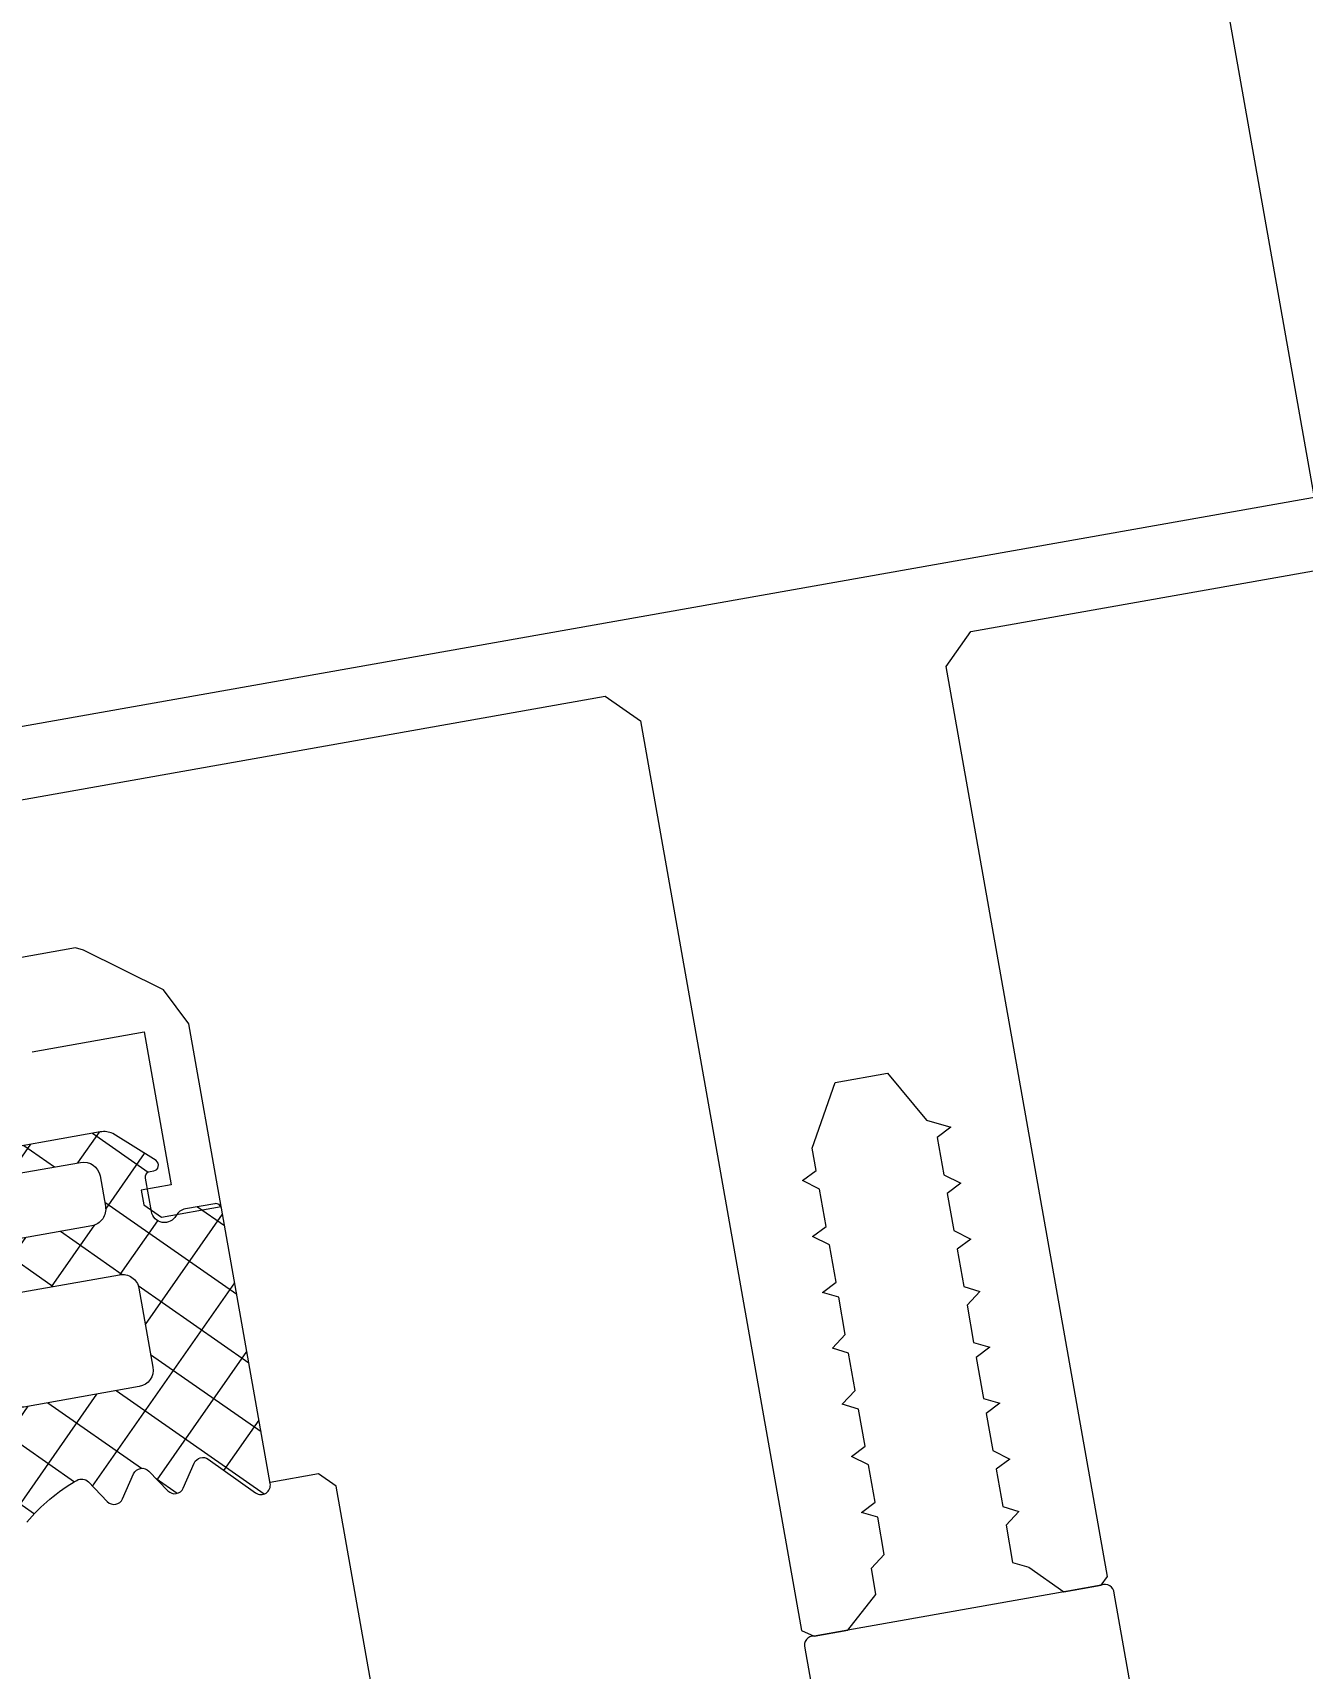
# Model space of a CAD drawing. Header units: millimetres. Extents: x -39 to 9534995, y -146829 to 289341.
# Drawn here: x 555296.4 to 555337.3, y -25083.5 to -25030.8 of the extents above; entities that cross this region are included whole.
import ezdxf
from ezdxf import colors
from ezdxf.entities.mleader import LeaderData, LeaderLine
from ezdxf.enums import TextEntityAlignment as Align
from ezdxf.math import Vec2, Vec3

# ---------------------------------------------------------------- set-up
doc = ezdxf.new("R2018")
doc.units = ezdxf.units.MM
for name, color, linetype, lineweight in [('АР_Маркер экспликации', 239, 'Continuous', 13), ('АР_Номер помещения', 250, 'Continuous', 9), ('АР_Отметки', 7, 'Continuous', 5), ('АР_Перегородки витражные', 152, 'Continuous', 13), ('АР_Размеры', 175, 'Continuous', 9), ('АР_Размеры дверей', 15, 'Continuous', 0), ('АР_Сущ Несущая стена', 250, 'Continuous', 50)]:
    doc.layers.add(name, color=color, linetype=linetype, lineweight=lineweight)
doc.layers.add('АР_Названия помещений', color=124, linetype='Continuous', lineweight=5, plot=False)
doc.layers.add('АР_Помещения_площадь', color=19, linetype='Continuous', lineweight=9, plot=False)
doc.layers.get('АР_Размеры дверей').off()
doc.styles.add('ISOCPEUR', font='', dxfattribs={"height": 250})
doc.styles.get("Standard").update_dxf_attribs({"font": 'GOST.TTF'})
doc.styles.get('ISOCPEUR').set_extended_font_data('ISOCPEUR', italic=True)

# ---------------------------------------------------------------- blocks, each defined once
blk = doc.blocks.new('_DotSmall')
at = {"color": 0, "linetype": 'ByBlock', "const_width": 0.5}
blk.add_lwpolyline([(-0.0625, 0, 1), (0.0625, 0, 1)], format="xyb", close=True, dxfattribs=at)
blk = doc.blocks.new('*U86')
at = {"color": 7, "style": 'ISOCPEUR', "width": 0.7, "flags": 1}
blk.add_attdef('КАТЕГОРИЯ', (-499.1655280450395, -2092.186355050572), '', height=250, dxfattribs=at)
at = {"layer": 'АР_Номер помещения', "color": 7, "style": 'ISOCPEUR', "width": 0.7}
blk.add_attdef('НОМЕР_ПОМЕЩЕНИЯ', text='', height=300, dxfattribs=at).set_placement((-13874.50037348172, 6637.551507674349), align=Align.MIDDLE_CENTER)
at = {"layer": 'АР_Помещения_площадь', "color": 7, "lineweight": 30, "width": 0.7, "flags": 104}
blk.add_attdef('ИМЯ_ПОМЕЩЕНИЯ', text='', height=100, dxfattribs=at).set_placement((157.6277002443094, 1217.141369806137), align=Align.MIDDLE_CENTER)
at = {"layer": 'АР_Помещения_площадь', "color": 7, "style": 'ISOCPEUR', "width": 0.7}
blk.add_attdef('ПЛОЩАДЬ_ПОМЕЩЕНИЯ', text='', height=200, dxfattribs=at).set_placement((-12654.58206475799, 407.6715906363952), align=Align.MIDDLE_RIGHT)
blk = doc.blocks.new('*U84')
at = {"color": 7, "style": 'ISOCPEUR', "width": 0.7, "flags": 1}
blk.add_attdef('КАТЕГОРИЯ', (-499.1655280450395, -2092.186355050572), '', height=250, dxfattribs=at)
at = {"layer": 'АР_Номер помещения', "color": 7, "style": 'ISOCPEUR', "width": 0.7}
blk.add_attdef('НОМЕР_ПОМЕЩЕНИЯ', text='', height=300, dxfattribs=at).set_placement((-17424.90121621726, 1870.773010053819), align=Align.MIDDLE_CENTER)
at = {"layer": 'АР_Помещения_площадь', "color": 7, "lineweight": 30, "width": 0.7, "flags": 104}
blk.add_attdef('ИМЯ_ПОМЕЩЕНИЯ', text='', height=100, dxfattribs=at).set_placement((157.6277002443094, 1217.141369806137), align=Align.MIDDLE_CENTER)
at = {"layer": 'АР_Помещения_площадь', "color": 7, "style": 'ISOCPEUR', "width": 0.7}
blk.add_attdef('ПЛОЩАДЬ_ПОМЕЩЕНИЯ', text='', height=200, dxfattribs=at).set_placement((-12452.81125144796, 399.3563217389146), align=Align.MIDDLE_RIGHT)
blk = doc.blocks.new('стойка витр.')
h = blk.add_hatch()
h.set_pattern_fill('ANSI37', scale=0.5, angle=-69.23283665521843)
h.set_pattern_definition([(335.7671633447816, (-69115.31625940584, 318510.9409690977), (0.6515825639889636, 1.447617495164233), []), (65.76716334478155, (-69115.31625940584, 318510.9409690977), (-1.447617495164233, 0.6515825639889636), [])])
edge = h.paths.add_edge_path()
edge.add_line((-22.69442369043827, 14.13646889062511), (-23.03581465108437, 15.03674084689555))
edge.add_arc((-23.43472203482704, 14.88552442783714), 0.426606969231953, 20.76054121617168, 72.29995807937499)
edge.add_arc((-23.17519432072194, 15.69843630689562), 0.4267278803337561, 110.7639791014305, 252.28796188313498, ccw=False)
edge.add_line((-23.32647754022037, 16.09744767434313), (-22.30045238576713, 16.48652534212306))
edge.add_arc((-22.23557122191811, 16.31559297980009), 0.1828317202011609, 20.74895968860318, 110.7853670150393, ccw=False)
edge.add_line((-22.06459766681655, 16.38036551539699), (-22.02136925791274, 16.26636916297139))
edge.add_arc((-21.85036169383434, 16.33121481389334), 0.1828894349477776, 200.7666051414026, 335.7779732891441)
edge.add_line((-21.68357339510112, 16.25618009645405), (-21.08991230116226, 17.78525728297245))
edge.add_arc((-21.70321396183568, 17.95657679537892), 0.6367804192309714, 344.3928406199507, 381.7248777476984)
edge.add_line((-21.1116628201562, 18.19228116337763), (-22.58147269752226, 22.06827310883818))
edge.add_arc((-23.18057156739388, 21.852472630542), 0.6367804192296693, 19.80944894391843, 57.14148607166609)
edge.add_line((-22.83507592984824, 22.38737642259366), (-24.29334917705273, 23.13834224954917))
edge.add_arc((-24.36844682475663, 22.97158227615987), 0.1828894349476184, 65.75635339884347, 200.7677215648203)
edge.add_line((-24.53945312526776, 22.90673329312267), (-24.49622471639304, 22.79273694081348))
edge.add_arc((-24.66715707872659, 22.7278557770023), 0.1828317201976129, -69.25104032206309, 20.78536700277641, ccw=False)
edge.add_line((-24.60238454316277, 22.55688222189201), (-25.62840969761601, 22.16780455411208))
edge.add_arc((-25.77973726672901, 22.56679910380675), 0.4267278803402734, 149.2463648073436, 290.7703475895543, ccw=False)
edge.add_arc((-26.51302534269302, 23.00322659508151), 0.4266069692186295, 329.2343686070108, 380.7737854734352)
edge.add_line((-26.11415292418678, 23.1545352198882), (-26.50320860397187, 24.18050239048171))
edge.add_arc((-26.6741821590871, 24.11572985494814), 0.1828317201915107, 20.74895966852365, 110.7853670116034)
edge.add_line((-26.73906332292245, 24.28666221726598), (-33.46508004333009, 21.73609814226074))
edge.add_arc((-33.37260125833668, 21.44478009969028), 0.3056444463767395, 107.6120180140902, 200.6882886899978)
edge.add_line((-33.6585366082727, 21.33680091994756), (-33.39916615508264, 20.65282280623796))
edge.add_arc((-33.11489203283651, 20.76049792175978), 0.3039830703862393, 200.7452912846324, 225.8123610097134)
edge.add_line((-33.32677140043234, 20.54252351805917), (-31.79381202385412, 18.90709041146329))
edge.add_arc((-32.0063560722166, 18.68866847666476), 0.3047673113958362, -108.86283880448178, 45.781400895661875, ccw=False)
edge.add_arc((-28.70749382052437, 27.75544220980088), 9.952967568180252, 231.9543329511108, 250.0411665169116, ccw=False)
edge.add_arc((-35.13741779119496, 19.64784166335459), 0.4002801790554734, 42.30928712460122, 119.2250395725891)
edge.add_arc((-34.91139847875967, 19.56672148584141), 0.6024183835395109, 134.3950067436913, 228.6478049676944)
edge.add_arc((-28.53884731806517, 27.80771469972205), 11.01872594929672, 232.0873456721725, 240.8889416158169)
edge.add_arc((-36.88860151399224, 12.8729826853881), 6.091684827127049, 40.75890454826748, 60.61437004968877, ccw=False)
edge.add_arc((-32.50226594848368, 16.64775385941913), 0.3047655738188228, -34.89587558046088, 41.60271899476669, ccw=False)
edge.add_line((-32.25229934006347, 16.47340148731018), (-32.76342180219945, 15.75802363698313))
edge.add_arc((-32.51342051808022, 15.58368567090239), 0.3047857747310843, 145.1100748179471, 256.4242518685471)
edge.add_line((-32.58496309185284, 15.28741547561367), (-31.72801335877739, 15.09082250765641))
edge.add_arc((-31.79955593254474, 14.79455231235153), 0.3047857747455557, -34.88992517811971, 76.42425187022229, ccw=False)
edge.add_line((-31.54955464840168, 14.62021434627968), (-32.06065512256464, 13.90477851201285))
edge.add_arc((-31.81065383841726, 13.73044054594722), 0.304785774745541, 145.1100748233031, 256.4242518693868)
edge.add_line((-31.88219641218893, 13.4341703506434), (-31.02524667911348, 13.23757738269342))
edge.add_arc((-31.09682011228135, 12.94126594878393), 0.3048331054871362, -24.2246592297883, 76.42043308581259, ccw=False)
edge.add_line((-30.81882951050648, 12.81618818287097), (-31.59985344059533, 11.12048939903616))
edge.add_arc((-31.32187980059053, 10.99539431777895), 0.3048247429134716, 155.7710645559098, 290.7402899417831)
edge.add_line((-31.21393143609748, 10.71032366952568), (-22.80062470957637, 13.90072279884771))
edge.add_arc((-22.86539724513609, 14.07169635396312), 0.1828317202009504, 290.7489596761703, 380.7489600455551)
edge = h.paths.add_edge_path(flags=16)
edge.add_line((-23.10434971895302, 21.04022295145114), (-22.19142218885827, 18.63276889372355))
edge.add_arc((-22.69773797682865, 18.4407695405971), 0.5414973949605305, -69.23283665472542, 20.767163345274582, ccw=False)
edge.add_line((-22.5057386237022, 17.93445375262672), (-23.43116100440966, 17.58352553217992))
edge.add_arc((-23.62316035752519, 18.08984132014666), 0.5414973949532591, 200.7671633443313, 290.7671633443313, ccw=False)
edge.add_line((-24.12947614549194, 17.89784196703113), (-25.04240367558668, 20.30529602475872))
edge.add_arc((-24.53608788761267, 20.4972953778888), 0.541497394965222, 110.76716334549809, 200.7671633454981, ccw=False)
edge.add_line((-24.72808724074275, 21.00361116586282), (-23.80266486003529, 21.35453938630963))
edge.add_arc((-23.6106655069234, 20.84822359833925), 0.5414973949553709, 20.767163343835023, 110.767163343835, ccw=False)
edge = h.paths.add_edge_path(flags=16)
edge.add_line((-26.85119390953332, 20.26120087689196), (-25.51269974335446, 16.73149769075098))
edge.add_arc((-26.01901553132848, 16.5394983376209), 0.541497394965222, -69.23283665450191, 20.76716334549809, ccw=False)
edge.add_line((-25.82701617819839, 16.03318254964688), (-28.23444912247942, 15.12026302596496))
edge.add_arc((-28.4264484756095, 15.62657881394625), 0.5414973949720253, 200.7671633452251, 290.76716334522513, ccw=False)
edge.add_line((-28.9327642635908, 15.43457946081617), (-30.27125842979876, 18.96428264696442))
edge.add_arc((-29.76494264181383, 19.15628200007632), 0.5414973949689773, 110.76716334328901, 200.767163343289, ccw=False)
edge.add_line((-29.95694199492573, 19.66259778806125), (-27.5495090506447, 20.57551731175045))
edge.add_arc((-27.35750969751825, 20.06920152376551), 0.541497394974137, 20.767163344728715, 110.76716334472869, ccw=False)
at = {"lineweight": 0, "ltscale": 100, "transparency": 33554687}
for points in [[(-18.98085410959902, 20.82581386800302), (-17.68393587967148, 17.40574934773758), (-22.35796027505421, 15.63331862029736), (-22.70380953396671, 16.54534742246324), (-23.1598529269977, 16.37241179900593), (-23.44292470067739, 15.74351275440858), (-22.75122618288151, 13.91945515007683), (-17.16517298531835, 16.03773513642955), (-16.24131551088067, 17.04008095841709), (-15.46667035139399, 19.81128934778826), (-15.4391308168415, 20.08251046122314), (-17.03864790883381, 24.30054944750736)], [(-12.4510803312005, 26.30097287951503), (-4.305940852005733, 4.821667629301373), (-4.8720624113339, 3.563811556159635), (-32.68827406296623, -6.984337978748954), (-32.78663952485658, -7.412805841304362), (-32.39756185706938, -8.438830995786702), (-31.09647737510386, -9.118948907402228), (-30.2985029091069, -8.81635004535201), (-29.78357822878752, -9.142708211846184), (-28.64349873815081, -8.710380147196702), (-28.58844165704795, -8.16787993638718), (-28.18751332900138, -8.537466511741513), (-27.04754980615689, -8.105182423096267), (-26.87849637278123, -7.51945380341931), (-26.47751006082399, -7.889018390778801), (-25.33748855406884, -7.456712314131437), (-25.28243147299509, -6.914212103321915), (-24.7675067926466, -7.240570269808813), (-23.62748528589145, -6.808264193168725), (-23.5724282048177, -6.265763982351928), (-23.05744554058765, -6.592100160843984), (-21.91748201774317, -6.159816072198737), (-21.86242493664031, -5.617315861389216), (-21.46149660859373, -5.986902436743549), (-20.32147510183859, -5.554596360096184), (-20.15236368455226, -4.968845752424386), (-19.75143535650568, -5.338432327778719), (-18.6114718336612, -4.906148239133472), (-18.44241840028553, -4.320419619456516), (-18.0414320883574, -4.689984206808731), (-17.35739599072258, -4.430591765623831), (-15.14439867439796, -4.764904394331097), (-14.53915697429329, -6.360969294146344), (-15.78927863537683, -7.87813783652382), (-15.87193323494284, -8.691881148712127), (-16.27286156296032, -8.322294573416002), (-17.41288306971546, -8.754600650063367), (-17.58193650312023, -9.340329269682115), (-17.9828648311377, -8.97074269438599), (-19.12288633789285, -9.403048771026079), (-19.29193977129762, -9.988777390644827), (-19.69292608322576, -9.61921280335082), (-20.83288960607024, -10.05149689199607), (-20.8879466871731, -10.59399710274738), (-21.40287136749248, -10.26763893631141), (-22.54295085812919, -10.6999670009609), (-22.59800793926115, -11.24246721171221), (-22.99893626727862, -10.87288063641608), (-24.25289614239591, -11.34839313392149), (-24.30795322352787, -11.89089334468008), (-24.70893953545601, -11.52132875738607), (-25.84896104221116, -11.95363483402616), (-26.01801447558682, -12.53936345364491), (-26.4189428036334, -12.16977687834878), (-27.55896431035944, -12.60208295499615), (-27.61402139149141, -13.14458316574746), (-28.12900405569235, -12.81824698731361), (-29.26896757853683, -13.25053107595886), (-29.32402465966879, -13.79303128671745), (-29.89022619093885, -15.05085136390699), (-29.45792011427693, -16.19087287064031), (-29.14341260807123, -16.33238676948531), (-1.327200956468005, -5.784237234569446), (-0.06938087928574532, -6.350438765824947), (8.118987008783733, -27.94374036834779)], [(-69.8438361948356, -5.633594956780144), (-69.21493715024553, -5.916666730459838), (-30.90838462579995, 8.609511357899464), (-30.62531285212026, 9.238410402496811), (-31.1873041553481, 10.72042096611403)]]:
    blk.add_lwpolyline(points, dxfattribs=at)
blk.add_lwpolyline([(63.8117502759269, 56.26367979055794), (85.07351613373612, 0.1949089383633691), (10.63088292890461, -28.03438542609365), (-10.63088292890461, 28.03438542610093)], close=True, dxfattribs=at)
at = {"color": 7, "lineweight": 0, "ltscale": 100, "transparency": 33554687}
blk.add_lwpolyline([(-33.89950172111276, 18.18089248692559, -0.08685322061285544), (-32.2743724368047, 16.85010652759956, -0.3467629046601076), (-32.25229934006347, 16.47340148731018), (-32.76342180219945, 15.75802363698313, 0.5278770357902526), (-32.58496309185284, 15.28741547561367), (-31.72801335877739, 15.09082250765641, -0.5278770357776507), (-31.54955464840168, 14.62021434627968), (-32.06065512256464, 13.90477851201285, 0.5278770357650493), (-31.88219641218893, 13.4341703506434), (-31.02524667911348, 13.23757738269342, -0.4697389635461835), (-30.81882951050648, 12.81618818287097), (-31.59985344059533, 11.12048939903616, 0.667984424932516), (-31.21393143609748, 10.71032366952568), (-22.80062470957637, 13.90072279884771, 0.4142135642613711), (-22.69442369043827, 14.13646889062511), (-23.03581465108437, 15.03674084689555, 0.2287523810762611), (-23.30501911480678, 15.29193636016134, -0.7101639231358212), (-23.32647754022037, 16.09744767434313), (-22.30045238576713, 16.48652534212306, -0.4143996870914876), (-22.06459766681655, 16.38036551539699), (-22.02136925791274, 16.26636916297139, 0.6682503890445888), (-21.68357339510112, 16.25618009645405), (-21.08991230116226, 17.78525728297245, 0.1643479059441302), (-21.1116628201562, 18.19228116337763), (-22.58147269752226, 22.06827310883818, 0.1643479059441302)], format="xyb", dxfattribs=at)
at = {"color": 7}
for points in [[(-23.10434971895302, 21.04022295145114), (-22.19142218885827, 18.63276889372355, -0.414213562373095), (-22.5057386237022, 17.93445375262672), (-23.43116100440966, 17.58352553217992, -0.414213562373095), (-24.12947614549194, 17.89784196703113), (-25.04240367558668, 20.30529602475872, -0.414213562373095), (-24.72808724074275, 21.00361116586282), (-23.80266486003529, 21.35453938630963, -0.414213562373095)], [(-26.85119390953332, 20.26120087689196), (-25.51269974335446, 16.73149769075098, -0.414213562373095), (-25.82701617819839, 16.03318254964688), (-28.23444912247942, 15.12026302596496, -0.414213562373095), (-28.9327642635908, 15.43457946081617), (-30.27125842979876, 18.96428264696442, -0.414213562373095), (-29.95694199492573, 19.66259778806125), (-27.5495090506447, 20.57551731175045, -0.414213562373095)]]:
    blk.add_lwpolyline(points, format="xyb", close=True, dxfattribs=at)
at = {"color": 7, "lineweight": 0, "ltscale": 100, "transparency": 33554687}
blk.add_lwpolyline([(-22.80062470957637, 13.90072279884771), (-22.80062470957637, 13.90072279884771)], dxfattribs=at)
at = {"lineweight": 0, "ltscale": 100, "transparency": 33554687}
blk.add_lwpolyline([(-60.62370682114852, -28.40042247599195), (-29.6323624739598, -16.64818975485105, 0.5239329190821609), (-29.45792011430603, -16.19087287058937), (-29.84699778209324, -15.16484771611431), (-32.39756185706938, -8.438830995786702), (-32.78663952485658, -7.412805841304362, 0.5239329190821609), (-33.2204523376422, -7.186144611914642), (-64.21182667926769, -18.93829823563283, 0.4143255057077639)], format="xyb", dxfattribs=at)
blk = doc.blocks.new('A$Cf7573d2c')
at = {"layer": 'АР_Перегородки витражные', "rotation": 80.28340479355269}
blk.add_blockref('стойка витр.', (29.17858439369593, -60.01344902928395), dxfattribs=at)
blk = doc.blocks.new('A$Ceb335dd1')
at = {"color": 241, "ltscale": 100, "true_color": 0xf7abae}
blk.add_blockref('A$Cf7573d2c', (-1134.886042496091, -175.8273236685572), dxfattribs=at)
blk = doc.blocks.new('A$Cec9b444d')
at = {"ltscale": 100, "rotation": 359}
blk.add_blockref('A$Ceb335dd1', (-1268.561067355244, -6413.675617825051), dxfattribs=at)

msp = doc.modelspace()

# ---------------------------------------------------------------- linework, layer by layer
at = {"layer": 'АР_Размеры', "color": 5, "lineweight": 9, "ltscale": 100, "transparency": 33554687}
msp.add_lwpolyline([(555320.4299166207, -24948.37026427679), (555337.7073015528, -25045.85200304892)], dxfattribs=at)
msp.add_lwpolyline([(555320.4299166207, -24948.37026427679), (555337.7073015528, -25045.85200304892)], dxfattribs=at)
msp.add_lwpolyline([(555320.4299166207, -24948.37026427679), (555337.7073015528, -25045.85200304892)], dxfattribs=at)
msp.add_lwpolyline([(555320.4299166207, -24948.37026427679), (555337.7073015528, -25045.85200304892)], dxfattribs=at)
msp.add_lwpolyline([(555320.4299166207, -24948.37026427679), (555337.7073015528, -25045.85200304892)], dxfattribs=at)
msp.add_lwpolyline([(555320.4299166207, -24948.37026427679), (555337.7073015528, -25045.85200304892)], dxfattribs=at)
msp.add_lwpolyline([(555320.4299166207, -24948.37026427679), (555337.7073015528, -25045.85200304892)], dxfattribs=at)
msp.add_lwpolyline([(555320.4299166207, -24948.37026427679), (555337.7073015528, -25045.85200304892)], dxfattribs=at)
msp.add_lwpolyline([(555320.4299166207, -24948.37026427679), (555337.7073015528, -25045.85200304892)], dxfattribs=at)
msp.add_lwpolyline([(555320.4299166207, -24948.37026427679), (555337.7073015528, -25045.85200304892)], dxfattribs=at)
msp.add_lwpolyline([(555320.4299166207, -24948.37026427679), (555337.7073015528, -25045.85200304892)], dxfattribs=at)
msp.add_lwpolyline([(555320.4299166207, -24948.37026427679), (555337.7073015528, -25045.85200304892)], dxfattribs=at)
msp.add_lwpolyline([(555320.4299166207, -24948.37026427679), (555337.7073015528, -25045.85200304892)], dxfattribs=at)
msp.add_lwpolyline([(555320.4299166207, -24948.37026427679), (555337.7073015528, -25045.85200304892)], dxfattribs=at)
msp.add_lwpolyline([(555320.4299166207, -24948.37026427679), (555337.7073015528, -25045.85200304892)], dxfattribs=at)
msp.add_lwpolyline([(555320.4299166207, -24948.37026427679), (555337.7073015528, -25045.85200304892)], dxfattribs=at)
msp.add_lwpolyline([(555320.4299166207, -24948.37026427679), (555337.7073015528, -25045.85200304892)], dxfattribs=at)
msp.add_lwpolyline([(555320.4299166207, -24948.37026427679), (555337.7073015528, -25045.85200304892)], dxfattribs=at)
msp.add_lwpolyline([(555320.4299166207, -24948.37026427679), (555337.7073015528, -25045.85200304892)], dxfattribs=at)
msp.add_lwpolyline([(555320.4299166207, -24948.37026427679), (555337.7073015528, -25045.85200304892)], dxfattribs=at)
msp.add_lwpolyline([(555320.4299166207, -24948.37026427679), (555337.7073015528, -25045.85200304892)], dxfattribs=at)
msp.add_lwpolyline([(555320.4299166207, -24948.37026427679), (555337.7073015528, -25045.85200304892)], dxfattribs=at)
msp.add_lwpolyline([(555320.4299166207, -24948.37026427679), (555337.7073015528, -25045.85200304892)], dxfattribs=at)
msp.add_lwpolyline([(555320.4299166207, -24948.37026427679), (555337.7073015528, -25045.85200304892)], dxfattribs=at)
msp.add_lwpolyline([(555320.4299166207, -24948.37026427679), (555337.7073015528, -25045.85200304892)], dxfattribs=at)
msp.add_lwpolyline([(555320.4299166207, -24948.37026427679), (555337.7073015528, -25045.85200304892)], dxfattribs=at)
msp.add_lwpolyline([(555320.4299166207, -24948.37026427679), (555337.7073015528, -25045.85200304892)], dxfattribs=at)
msp.add_lwpolyline([(555320.4299166207, -24948.37026427679), (555337.7073015528, -25045.85200304892)], dxfattribs=at)
msp.add_lwpolyline([(555320.4299166207, -24948.37026427679), (555337.7073015528, -25045.85200304892)], dxfattribs=at)
msp.add_lwpolyline([(555320.4299166207, -24948.37026427679), (555337.7073015528, -25045.85200304892)], dxfattribs=at)
msp.add_lwpolyline([(555320.4299166207, -24948.37026427679), (555337.7073015528, -25045.85200304892)], dxfattribs=at)
msp.add_lwpolyline([(555320.4299166207, -24948.37026427679), (555337.7073015528, -25045.85200304892)], dxfattribs=at)
msp.add_lwpolyline([(555320.4299166207, -24948.37026427679), (555337.7073015528, -25045.85200304892)], dxfattribs=at)
msp.add_lwpolyline([(555320.4299166207, -24948.37026427679), (555337.7073015528, -25045.85200304892)], dxfattribs=at)
msp.add_lwpolyline([(555320.4299166207, -24948.37026427679), (555337.7073015528, -25045.85200304892)], dxfattribs=at)
msp.add_lwpolyline([(555320.4299166207, -24948.37026427679), (555337.7073015528, -25045.85200304892)], dxfattribs=at)
msp.add_lwpolyline([(555320.4299166207, -24948.37026427679), (555337.7073015528, -25045.85200304892)], dxfattribs=at)
msp.add_lwpolyline([(555320.4299166207, -24948.37026427679), (555337.7073015528, -25045.85200304892)], dxfattribs=at)
msp.add_lwpolyline([(555320.4299166207, -24948.37026427679), (555337.7073015528, -25045.85200304892)], dxfattribs=at)
msp.add_lwpolyline([(555320.4299166207, -24948.37026427679), (555337.7073015528, -25045.85200304892)], dxfattribs=at)
msp.add_lwpolyline([(555320.4299166207, -24948.37026427679), (555337.7073015528, -25045.85200304892)], dxfattribs=at)
msp.add_lwpolyline([(555320.4299166207, -24948.37026427679), (555337.7073015528, -25045.85200304892)], dxfattribs=at)
msp.add_lwpolyline([(555320.4299166207, -24948.37026427679), (555337.7073015528, -25045.85200304892)], dxfattribs=at)
msp.add_lwpolyline([(555320.4299166207, -24948.37026427679), (555337.7073015528, -25045.85200304892)], dxfattribs=at)
msp.add_lwpolyline([(555320.4299166207, -24948.37026427679), (555337.7073015528, -25045.85200304892)], dxfattribs=at)
msp.add_lwpolyline([(555320.4299166207, -24948.37026427679), (555337.7073015528, -25045.85200304892)], dxfattribs=at)
msp.add_lwpolyline([(555320.4299166207, -24948.37026427679), (555337.7073015528, -25045.85200304892)], dxfattribs=at)
msp.add_lwpolyline([(555320.4299166207, -24948.37026427679), (555337.7073015528, -25045.85200304892)], dxfattribs=at)
msp.add_lwpolyline([(555320.4299166207, -24948.37026427679), (555337.7073015528, -25045.85200304892)], dxfattribs=at)
msp.add_lwpolyline([(555320.4299166207, -24948.37026427679), (555337.7073015528, -25045.85200304892)], dxfattribs=at)
msp.add_lwpolyline([(555320.4299166207, -24948.37026427679), (555337.7073015528, -25045.85200304892)], dxfattribs=at)
msp.add_lwpolyline([(555320.4299166207, -24948.37026427679), (555337.7073015528, -25045.85200304892)], dxfattribs=at)
msp.add_lwpolyline([(555320.4299166207, -24948.37026427679), (555337.7073015528, -25045.85200304892)], dxfattribs=at)
msp.add_lwpolyline([(555320.4299166207, -24948.37026427679), (555337.7073015528, -25045.85200304892)], dxfattribs=at)
msp.add_lwpolyline([(555320.4299166207, -24948.37026427679), (555337.7073015528, -25045.85200304892)], dxfattribs=at)
msp.add_lwpolyline([(555320.4299166207, -24948.37026427679), (555337.7073015528, -25045.85200304892)], dxfattribs=at)
msp.add_lwpolyline([(555320.4299166207, -24948.37026427679), (555337.7073015528, -25045.85200304892)], dxfattribs=at)
msp.add_lwpolyline([(555320.4299166207, -24948.37026427679), (555337.7073015528, -25045.85200304892)], dxfattribs=at)
msp.add_lwpolyline([(555320.4299166207, -24948.37026427679), (555337.7073015528, -25045.85200304892)], dxfattribs=at)
msp.add_lwpolyline([(555320.4299166207, -24948.37026427679), (555337.7073015528, -25045.85200304892)], dxfattribs=at)
msp.add_lwpolyline([(555320.4299166207, -24948.37026427679), (555337.7073015528, -25045.85200304892)], dxfattribs=at)
msp.add_lwpolyline([(555320.4299166207, -24948.37026427679), (555337.7073015528, -25045.85200304892)], dxfattribs=at)
msp.add_lwpolyline([(555320.4299166207, -24948.37026427679), (555337.7073015528, -25045.85200304892)], dxfattribs=at)
msp.add_lwpolyline([(555320.4299166207, -24948.37026427679), (555337.7073015528, -25045.85200304892)], dxfattribs=at)
msp.add_lwpolyline([(555320.4299166207, -24948.37026427679), (555337.7073015528, -25045.85200304892)], dxfattribs=at)
msp.add_lwpolyline([(555320.4299166207, -24948.37026427679), (555337.7073015528, -25045.85200304892)], dxfattribs=at)
msp.add_lwpolyline([(555320.4299166207, -24948.37026427679), (555337.7073015528, -25045.85200304892)], dxfattribs=at)
msp.add_lwpolyline([(555320.4299166207, -24948.37026427679), (555337.7073015528, -25045.85200304892)], dxfattribs=at)
msp.add_lwpolyline([(555320.4299166207, -24948.37026427679), (555337.7073015528, -25045.85200304892)], dxfattribs=at)
msp.add_lwpolyline([(555320.4299166207, -24948.37026427679), (555337.7073015528, -25045.85200304892)], dxfattribs=at)
msp.add_lwpolyline([(555320.4299166207, -24948.37026427679), (555337.7073015528, -25045.85200304892)], dxfattribs=at)
msp.add_lwpolyline([(555320.4299166207, -24948.37026427679), (555337.7073015528, -25045.85200304892)], dxfattribs=at)
msp.add_lwpolyline([(555320.4299166207, -24948.37026427679), (555337.7073015528, -25045.85200304892)], dxfattribs=at)
msp.add_lwpolyline([(555320.4299166207, -24948.37026427679), (555337.7073015528, -25045.85200304892)], dxfattribs=at)
msp.add_lwpolyline([(555320.4299166207, -24948.37026427679), (555337.7073015528, -25045.85200304892)], dxfattribs=at)
msp.add_lwpolyline([(555320.4299166207, -24948.37026427679), (555337.7073015528, -25045.85200304892)], dxfattribs=at)
msp.add_lwpolyline([(555320.4299166207, -24948.37026427679), (555337.7073015528, -25045.85200304892)], dxfattribs=at)
msp.add_lwpolyline([(555320.4299166207, -24948.37026427679), (555337.7073015528, -25045.85200304892)], dxfattribs=at)
msp.add_lwpolyline([(555320.4299166207, -24948.37026427679), (555337.7073015528, -25045.85200304892)], dxfattribs=at)
msp.add_lwpolyline([(555320.4299166207, -24948.37026427679), (555337.7073015528, -25045.85200304892)], dxfattribs=at)
msp.add_lwpolyline([(555320.4299166207, -24948.37026427679), (555337.7073015528, -25045.85200304892)], dxfattribs=at)
msp.add_lwpolyline([(555320.4299166207, -24948.37026427679), (555337.7073015528, -25045.85200304892)], dxfattribs=at)
msp.add_lwpolyline([(555320.4299166207, -24948.37026427679), (555337.7073015528, -25045.85200304892)], dxfattribs=at)
msp.add_lwpolyline([(555320.4299166207, -24948.37026427679), (555337.7073015528, -25045.85200304892)], dxfattribs=at)
msp.add_lwpolyline([(555320.4299166207, -24948.37026427679), (555337.7073015528, -25045.85200304892)], dxfattribs=at)
msp.add_lwpolyline([(555320.4299166207, -24948.37026427679), (555337.7073015528, -25045.85200304892)], dxfattribs=at)
msp.add_lwpolyline([(555320.4299166207, -24948.37026427679), (555337.7073015528, -25045.85200304892)], dxfattribs=at)
msp.add_lwpolyline([(555320.4299166207, -24948.37026427679), (555337.7073015528, -25045.85200304892)], dxfattribs=at)
msp.add_lwpolyline([(555320.4299166207, -24948.37026427679), (555337.7073015528, -25045.85200304892)], dxfattribs=at)
msp.add_lwpolyline([(555320.4299166207, -24948.37026427679), (555337.7073015528, -25045.85200304892)], dxfattribs=at)
msp.add_lwpolyline([(555320.4299166207, -24948.37026427679), (555337.7073015528, -25045.85200304892)], dxfattribs=at)
msp.add_lwpolyline([(555320.4299166207, -24948.37026427679), (555337.7073015528, -25045.85200304892)], dxfattribs=at)
msp.add_lwpolyline([(555320.4299166207, -24948.37026427679), (555337.7073015528, -25045.85200304892)], dxfattribs=at)
msp.add_lwpolyline([(555320.4299166207, -24948.37026427679), (555337.7073015528, -25045.85200304892)], dxfattribs=at)
msp.add_lwpolyline([(555320.4299166207, -24948.37026427679), (555337.7073015528, -25045.85200304892)], dxfattribs=at)
msp.add_lwpolyline([(555320.4299166207, -24948.37026427679), (555337.7073015528, -25045.85200304892)], dxfattribs=at)
msp.add_lwpolyline([(555320.4299166207, -24948.37026427679), (555337.7073015528, -25045.85200304892)], dxfattribs=at)
msp.add_lwpolyline([(555320.4299166207, -24948.37026427679), (555337.7073015528, -25045.85200304892)], dxfattribs=at)
msp.add_lwpolyline([(555320.4299166207, -24948.37026427679), (555337.7073015528, -25045.85200304892)], dxfattribs=at)
msp.add_lwpolyline([(555320.4299166207, -24948.37026427679), (555337.7073015528, -25045.85200304892)], dxfattribs=at)
msp.add_lwpolyline([(555320.4299166207, -24948.37026427679), (555337.7073015528, -25045.85200304892)], dxfattribs=at)
msp.add_lwpolyline([(555320.4299166207, -24948.37026427679), (555337.7073015528, -25045.85200304892)], dxfattribs=at)
msp.add_lwpolyline([(555320.4299166207, -24948.37026427679), (555337.7073015528, -25045.85200304892)], dxfattribs=at)
msp.add_lwpolyline([(555320.4299166207, -24948.37026427679), (555337.7073015528, -25045.85200304892)], dxfattribs=at)
msp.add_lwpolyline([(555320.4299166207, -24948.37026427679), (555337.7073015528, -25045.85200304892)], dxfattribs=at)
msp.add_lwpolyline([(555320.4299166207, -24948.37026427679), (555337.7073015528, -25045.85200304892)], dxfattribs=at)
msp.add_lwpolyline([(555320.4299166207, -24948.37026427679), (555337.7073015528, -25045.85200304892)], dxfattribs=at)
msp.add_lwpolyline([(555320.4299166207, -24948.37026427679), (555337.7073015528, -25045.85200304892)], dxfattribs=at)
msp.add_lwpolyline([(555320.4299166207, -24948.37026427679), (555337.7073015528, -25045.85200304892)], dxfattribs=at)
msp.add_lwpolyline([(555320.4299166207, -24948.37026427679), (555337.7073015528, -25045.85200304892)], dxfattribs=at)
msp.add_lwpolyline([(555320.4299166207, -24948.37026427679), (555337.7073015528, -25045.85200304892)], dxfattribs=at)
msp.add_lwpolyline([(555320.4299166207, -24948.37026427679), (555337.7073015528, -25045.85200304892)], dxfattribs=at)
msp.add_lwpolyline([(555320.4299166207, -24948.37026427679), (555337.7073015528, -25045.85200304892)], dxfattribs=at)
msp.add_lwpolyline([(555320.4299166207, -24948.37026427679), (555337.7073015528, -25045.85200304892)], dxfattribs=at)
msp.add_lwpolyline([(555320.4299166207, -24948.37026427679), (555337.7073015528, -25045.85200304892)], dxfattribs=at)
msp.add_lwpolyline([(555320.4299166207, -24948.37026427679), (555337.7073015528, -25045.85200304892)], dxfattribs=at)
msp.add_lwpolyline([(555320.4299166207, -24948.37026427679), (555337.7073015528, -25045.85200304892)], dxfattribs=at)
msp.add_lwpolyline([(555320.4299166207, -24948.37026427679), (555337.7073015528, -25045.85200304892)], dxfattribs=at)
msp.add_lwpolyline([(555320.4299166207, -24948.37026427679), (555337.7073015528, -25045.85200304892)], dxfattribs=at)
msp.add_lwpolyline([(555320.4299166207, -24948.37026427679), (555337.7073015528, -25045.85200304892)], dxfattribs=at)
msp.add_lwpolyline([(555320.4299166207, -24948.37026427679), (555337.7073015528, -25045.85200304892)], dxfattribs=at)
msp.add_lwpolyline([(555320.4299166207, -24948.37026427679), (555337.7073015528, -25045.85200304892)], dxfattribs=at)
msp.add_lwpolyline([(555320.4299166207, -24948.37026427679), (555337.7073015528, -25045.85200304892)], dxfattribs=at)
msp.add_lwpolyline([(555320.4299166207, -24948.37026427679), (555337.7073015528, -25045.85200304892)], dxfattribs=at)
msp.add_lwpolyline([(555320.4299166207, -24948.37026427679), (555337.7073015528, -25045.85200304892)], dxfattribs=at)
msp.add_lwpolyline([(555320.4299166207, -24948.37026427679), (555337.7073015528, -25045.85200304892)], dxfattribs=at)
msp.add_lwpolyline([(555320.4299166207, -24948.37026427679), (555337.7073015528, -25045.85200304892)], dxfattribs=at)
msp.add_lwpolyline([(555320.4299166207, -24948.37026427679), (555337.7073015528, -25045.85200304892)], dxfattribs=at)
msp.add_lwpolyline([(555320.4299166207, -24948.37026427679), (555337.7073015528, -25045.85200304892)], dxfattribs=at)
msp.add_lwpolyline([(555320.4299166207, -24948.37026427679), (555337.7073015528, -25045.85200304892)], dxfattribs=at)
msp.add_lwpolyline([(555320.4299166207, -24948.37026427679), (555337.7073015528, -25045.85200304892)], dxfattribs=at)
msp.add_lwpolyline([(555320.4299166207, -24948.37026427679), (555337.7073015528, -25045.85200304892)], dxfattribs=at)
msp.add_lwpolyline([(555320.4299166207, -24948.37026427679), (555337.7073015528, -25045.85200304892)], dxfattribs=at)
msp.add_lwpolyline([(555320.4299166207, -24948.37026427679), (555337.7073015528, -25045.85200304892)], dxfattribs=at)
msp.add_lwpolyline([(555320.4299166207, -24948.37026427679), (555337.7073015528, -25045.85200304892)], dxfattribs=at)
msp.add_lwpolyline([(555320.4299166207, -24948.37026427679), (555337.7073015528, -25045.85200304892)], dxfattribs=at)
msp.add_lwpolyline([(555320.4299166207, -24948.37026427679), (555337.7073015528, -25045.85200304892)], dxfattribs=at)
msp.add_lwpolyline([(555320.4299166207, -24948.37026427679), (555337.7073015528, -25045.85200304892)], dxfattribs=at)
msp.add_lwpolyline([(555320.4299166207, -24948.37026427679), (555337.7073015528, -25045.85200304892)], dxfattribs=at)
msp.add_lwpolyline([(555320.4299166207, -24948.37026427679), (555337.7073015528, -25045.85200304892)], dxfattribs=at)
msp.add_lwpolyline([(555320.4299166207, -24948.37026427679), (555337.7073015528, -25045.85200304892)], dxfattribs=at)
msp.add_lwpolyline([(555320.4299166207, -24948.37026427679), (555337.7073015528, -25045.85200304892)], dxfattribs=at)
msp.add_lwpolyline([(555320.4299166207, -24948.37026427679), (555337.7073015528, -25045.85200304892)], dxfattribs=at)
msp.add_lwpolyline([(555320.4299166207, -24948.37026427679), (555337.7073015528, -25045.85200304892)], dxfattribs=at)
msp.add_lwpolyline([(555320.4299166207, -24948.37026427679), (555337.7073015528, -25045.85200304892)], dxfattribs=at)
msp.add_lwpolyline([(555320.4299166207, -24948.37026427679), (555337.7073015528, -25045.85200304892)], dxfattribs=at)
msp.add_lwpolyline([(555320.4299166207, -24948.37026427679), (555337.7073015528, -25045.85200304892)], dxfattribs=at)
msp.add_lwpolyline([(555320.4299166207, -24948.37026427679), (555337.7073015528, -25045.85200304892)], dxfattribs=at)
msp.add_lwpolyline([(555320.4299166207, -24948.37026427679), (555337.7073015528, -25045.85200304892)], dxfattribs=at)
msp.add_lwpolyline([(555320.4299166207, -24948.37026427679), (555337.7073015528, -25045.85200304892)], dxfattribs=at)
msp.add_lwpolyline([(555320.4299166207, -24948.37026427679), (555337.7073015528, -25045.85200304892)], dxfattribs=at)
msp.add_lwpolyline([(555320.4299166207, -24948.37026427679), (555337.7073015528, -25045.85200304892)], dxfattribs=at)
msp.add_lwpolyline([(555320.4299166207, -24948.37026427679), (555337.7073015528, -25045.85200304892)], dxfattribs=at)
msp.add_lwpolyline([(555320.4299166207, -24948.37026427679), (555337.7073015528, -25045.85200304892)], dxfattribs=at)
msp.add_lwpolyline([(555320.4299166207, -24948.37026427679), (555337.7073015528, -25045.85200304892)], dxfattribs=at)
msp.add_lwpolyline([(555320.4299166207, -24948.37026427679), (555337.7073015528, -25045.85200304892)], dxfattribs=at)
msp.add_lwpolyline([(555320.4299166207, -24948.37026427679), (555337.7073015528, -25045.85200304892)], dxfattribs=at)
msp.add_lwpolyline([(555320.4299166207, -24948.37026427679), (555337.7073015528, -25045.85200304892)], dxfattribs=at)
msp.add_lwpolyline([(555320.4299166207, -24948.37026427679), (555337.7073015528, -25045.85200304892)], dxfattribs=at)
msp.add_lwpolyline([(555320.4299166207, -24948.37026427679), (555337.7073015528, -25045.85200304892)], dxfattribs=at)
msp.add_lwpolyline([(555320.4299166207, -24948.37026427679), (555337.7073015528, -25045.85200304892)], dxfattribs=at)
msp.add_lwpolyline([(555320.4299166207, -24948.37026427679), (555337.7073015528, -25045.85200304892)], dxfattribs=at)
msp.add_lwpolyline([(555320.4299166207, -24948.37026427679), (555337.7073015528, -25045.85200304892)], dxfattribs=at)
msp.add_lwpolyline([(555320.4299166207, -24948.37026427679), (555337.7073015528, -25045.85200304892)], dxfattribs=at)
msp.add_lwpolyline([(555320.4299166207, -24948.37026427679), (555337.7073015528, -25045.85200304892)], dxfattribs=at)
msp.add_lwpolyline([(555320.4299166207, -24948.37026427679), (555337.7073015528, -25045.85200304892)], dxfattribs=at)
msp.add_lwpolyline([(555320.4299166207, -24948.37026427679), (555337.7073015528, -25045.85200304892)], dxfattribs=at)
msp.add_lwpolyline([(555320.4299166207, -24948.37026427679), (555337.7073015528, -25045.85200304892)], dxfattribs=at)
msp.add_lwpolyline([(555320.4299166207, -24948.37026427679), (555337.7073015528, -25045.85200304892)], dxfattribs=at)
msp.add_lwpolyline([(555320.4299166207, -24948.37026427679), (555337.7073015528, -25045.85200304892)], dxfattribs=at)
msp.add_lwpolyline([(555320.4299166207, -24948.37026427679), (555337.7073015528, -25045.85200304892)], dxfattribs=at)
msp.add_lwpolyline([(555320.4299166207, -24948.37026427679), (555337.7073015528, -25045.85200304892)], dxfattribs=at)
msp.add_lwpolyline([(555320.4299166207, -24948.37026427679), (555337.7073015528, -25045.85200304892)], dxfattribs=at)
msp.add_lwpolyline([(555320.4299166207, -24948.37026427679), (555337.7073015528, -25045.85200304892)], dxfattribs=at)
msp.add_lwpolyline([(555320.4299166207, -24948.37026427679), (555337.7073015528, -25045.85200304892)], dxfattribs=at)
msp.add_lwpolyline([(555320.4299166207, -24948.37026427679), (555337.7073015528, -25045.85200304892)], dxfattribs=at)
msp.add_lwpolyline([(555320.4299166207, -24948.37026427679), (555337.7073015528, -25045.85200304892)], dxfattribs=at)
msp.add_lwpolyline([(555320.4299166207, -24948.37026427679), (555337.7073015528, -25045.85200304892)], dxfattribs=at)
msp.add_lwpolyline([(555320.4299166207, -24948.37026427679), (555337.7073015528, -25045.85200304892)], dxfattribs=at)
msp.add_lwpolyline([(555320.4299166207, -24948.37026427679), (555337.7073015528, -25045.85200304892)], dxfattribs=at)
msp.add_lwpolyline([(555320.4299166207, -24948.37026427679), (555337.7073015528, -25045.85200304892)], dxfattribs=at)
msp.add_lwpolyline([(555320.4299166207, -24948.37026427679), (555337.7073015528, -25045.85200304892)], dxfattribs=at)
msp.add_lwpolyline([(555320.4299166207, -24948.37026427679), (555337.7073015528, -25045.85200304892)], dxfattribs=at)
msp.add_lwpolyline([(555320.4299166207, -24948.37026427679), (555337.7073015528, -25045.85200304892)], dxfattribs=at)
msp.add_lwpolyline([(555320.4299166207, -24948.37026427679), (555337.7073015528, -25045.85200304892)], dxfattribs=at)
msp.add_lwpolyline([(555320.4299166207, -24948.37026427679), (555337.7073015528, -25045.85200304892)], dxfattribs=at)
msp.add_lwpolyline([(555320.4299166207, -24948.37026427679), (555337.7073015528, -25045.85200304892)], dxfattribs=at)
msp.add_lwpolyline([(555320.4299166207, -24948.37026427679), (555337.7073015528, -25045.85200304892)], dxfattribs=at)
msp.add_lwpolyline([(555320.4299166207, -24948.37026427679), (555337.7073015528, -25045.85200304892)], dxfattribs=at)
msp.add_lwpolyline([(555320.4299166207, -24948.37026427679), (555337.7073015528, -25045.85200304892)], dxfattribs=at)
msp.add_lwpolyline([(555320.4299166207, -24948.37026427679), (555337.7073015528, -25045.85200304892)], dxfattribs=at)
msp.add_lwpolyline([(555320.4299166207, -24948.37026427679), (555337.7073015528, -25045.85200304892)], dxfattribs=at)
msp.add_lwpolyline([(555320.4299166207, -24948.37026427679), (555337.7073015528, -25045.85200304892)], dxfattribs=at)
msp.add_lwpolyline([(555320.4299166207, -24948.37026427679), (555337.7073015528, -25045.85200304892)], dxfattribs=at)
msp.add_lwpolyline([(555320.4299166207, -24948.37026427679), (555337.7073015528, -25045.85200304892)], dxfattribs=at)
msp.add_lwpolyline([(555320.4299166207, -24948.37026427679), (555337.7073015528, -25045.85200304892)], dxfattribs=at)
msp.add_lwpolyline([(555320.4299166207, -24948.37026427679), (555337.7073015528, -25045.85200304892)], dxfattribs=at)
msp.add_lwpolyline([(555320.4299166207, -24948.37026427679), (555337.7073015528, -25045.85200304892)], dxfattribs=at)
msp.add_lwpolyline([(555320.4299166207, -24948.37026427679), (555337.7073015528, -25045.85200304892)], dxfattribs=at)
msp.add_lwpolyline([(555320.4299166207, -24948.37026427679), (555337.7073015528, -25045.85200304892)], dxfattribs=at)
msp.add_lwpolyline([(555320.4299166207, -24948.37026427679), (555337.7073015528, -25045.85200304892)], dxfattribs=at)
msp.add_lwpolyline([(555320.4299166207, -24948.37026427679), (555337.7073015528, -25045.85200304892)], dxfattribs=at)
msp.add_lwpolyline([(555320.4299166207, -24948.37026427679), (555337.7073015528, -25045.85200304892)], dxfattribs=at)
msp.add_lwpolyline([(555320.4299166207, -24948.37026427679), (555337.7073015528, -25045.85200304892)], dxfattribs=at)
msp.add_lwpolyline([(555320.4299166207, -24948.37026427679), (555337.7073015528, -25045.85200304892)], dxfattribs=at)
msp.add_lwpolyline([(555320.4299166207, -24948.37026427679), (555337.7073015528, -25045.85200304892)], dxfattribs=at)
msp.add_lwpolyline([(555320.4299166207, -24948.37026427679), (555337.7073015528, -25045.85200304892)], dxfattribs=at)
msp.add_lwpolyline([(555320.4299166207, -24948.37026427679), (555337.7073015528, -25045.85200304892)], dxfattribs=at)
msp.add_lwpolyline([(555320.4299166207, -24948.37026427679), (555337.7073015528, -25045.85200304892)], dxfattribs=at)
msp.add_lwpolyline([(555320.4299166207, -24948.37026427679), (555337.7073015528, -25045.85200304892)], dxfattribs=at)
msp.add_lwpolyline([(555320.4299166207, -24948.37026427679), (555337.7073015528, -25045.85200304892)], dxfattribs=at)
msp.add_lwpolyline([(555320.4299166207, -24948.37026427679), (555337.7073015528, -25045.85200304892)], dxfattribs=at)
msp.add_lwpolyline([(555320.4299166207, -24948.37026427679), (555337.7073015528, -25045.85200304892)], dxfattribs=at)
msp.add_lwpolyline([(555320.4299166207, -24948.37026427679), (555337.7073015528, -25045.85200304892)], dxfattribs=at)
msp.add_lwpolyline([(555320.4299166207, -24948.37026427679), (555337.7073015528, -25045.85200304892)], dxfattribs=at)
msp.add_lwpolyline([(555320.4299166207, -24948.37026427679), (555337.7073015528, -25045.85200304892)], dxfattribs=at)
msp.add_lwpolyline([(555320.4299166207, -24948.37026427679), (555337.7073015528, -25045.85200304892)], dxfattribs=at)
msp.add_lwpolyline([(555320.4299166207, -24948.37026427679), (555337.7073015528, -25045.85200304892)], dxfattribs=at)
msp.add_lwpolyline([(555320.4299166207, -24948.37026427679), (555337.7073015528, -25045.85200304892)], dxfattribs=at)
msp.add_lwpolyline([(555320.4299166207, -24948.37026427679), (555337.7073015528, -25045.85200304892)], dxfattribs=at)
msp.add_lwpolyline([(555320.4299166207, -24948.37026427679), (555337.7073015528, -25045.85200304892)], dxfattribs=at)
msp.add_lwpolyline([(555320.4299166207, -24948.37026427679), (555337.7073015528, -25045.85200304892)], dxfattribs=at)
msp.add_lwpolyline([(555320.4299166207, -24948.37026427679), (555337.7073015528, -25045.85200304892)], dxfattribs=at)
msp.add_lwpolyline([(555320.4299166207, -24948.37026427679), (555337.7073015528, -25045.85200304892)], dxfattribs=at)
msp.add_lwpolyline([(555320.4299166207, -24948.37026427679), (555337.7073015528, -25045.85200304892)], dxfattribs=at)
msp.add_lwpolyline([(555320.4299166207, -24948.37026427679), (555337.7073015528, -25045.85200304892)], dxfattribs=at)
msp.add_lwpolyline([(555320.4299166207, -24948.37026427679), (555337.7073015528, -25045.85200304892)], dxfattribs=at)
at = {"layer": 'АР_Сущ Несущая стена', "lineweight": 9, "ltscale": 100}
msp.add_arc((554818.3615051033, -15525.74070062659), 9778.654617052323, 272.5925479651556, 356.6353913737777, dxfattribs=at)

# ---------------------------------------------------------------- block references
at = {"layer": 'АР_Маркер экспликации', "lineweight": 9}
ref = msp.add_blockref('*U86', (551824.7608432533, -24137.92558724391), dxfattribs=at)
lines = msp.add_mtext('\\W0.8000;Кабинет материальной технологии тип 2', dxfattribs={"layer": 'АР_Названия помещений', "insert": (537990.5068451307, -19330.18465462291), "char_height": 4891.955515703914, "width": 926.9399707174232, "attachment_point": 1})
ref.add_attrib('ИМЯ_ПОМЕЩЕНИЯ', '', (537990.5068451307, -19330.18465462291), dxfattribs={"flags": 104}).embed_mtext(lines)
ref = msp.add_blockref('*U84', (563780.2576415992, -24562.49832219027), dxfattribs=at)
lines = msp.add_mtext('\\W0.8000;Артистическая', dxfattribs={"layer": 'АР_Названия помещений', "insert": (548862.0146801124, -23993.16461468521), "char_height": 1576.782207337004, "width": 926.9399707174232, "attachment_point": 1})
ref.add_attrib('ИМЯ_ПОМЕЩЕНИЯ', '', (548862.0146801124, -23993.16461468521), dxfattribs={"flags": 104}).embed_mtext(lines)
at = {"layer": 'АР_Размеры дверей', "lineweight": 9, "ltscale": 100}
msp.add_blockref('A$Cec9b444d', (557698.6212995332, -18418.67211935589), dxfattribs=at)

# ---------------------------------------------------------------- leaders
at = {"layer": 'АР_Отметки', "lineweight": 9}
ml = msp.add_multileader_mtext('Standard', dxfattribs=at)
ml.set_content('+2,410', color=256, style='ISOCPEUR')
ml.set_leader_properties(color=256, linetype='Continuous', lineweight=-1)
ml.set_arrow_properties(name='DOTSMALL')
ml.build(insert=Vec2(0, 0))
ml.multileader.update_dxf_attribs({"has_text_frame": 1, "text_left_attachment_type": 4, "text_right_attachment_type": 4, "dogleg_length": 100, "arrow_head_size": 180})
ctx = ml.context
ctx.base_point, ctx.char_height, ctx.arrow_head_size, ctx.landing_gap_size, ctx.plane_origin = Vec3(555750.8394637668, -49314.63124939387), 250, 180, 50, Vec3(553589.6270936982, -49905.87682287917)
ctx.left_attachment, ctx.right_attachment = 4, 4
notes = []
notes.append((ctx, [(0, (0, 0, 0), (0, 0), (1, 0), 1, [])]))
ctx.mtext.insert, ctx.mtext.width, ctx.mtext.line_spacing_style, ctx.mtext.flow_direction = Vec3(555800.8394637668, -48981.29791606053), 852.6970314602484, 2, 5
ml = msp.add_multileader_mtext('Standard', dxfattribs=at)
ml.set_content('+2,410', color=256, style='ISOCPEUR')
ml.set_leader_properties(color=256, linetype='Continuous', lineweight=-1)
ml.set_arrow_properties(name='DOTSMALL')
ml.build(insert=Vec2(0, 0))
ml.multileader.update_dxf_attribs({"has_text_frame": 1, "text_left_attachment_type": 4, "text_right_attachment_type": 4, "dogleg_length": 100, "arrow_head_size": 180})
ctx = ml.context
ctx.base_point, ctx.char_height, ctx.arrow_head_size, ctx.landing_gap_size, ctx.plane_origin = Vec3(555750.8394637668, -49314.63124939387), 250, 180, 50, Vec3(553589.6270936982, -49905.87682287917)
ctx.left_attachment, ctx.right_attachment = 4, 4
notes.append((ctx, [(0, (0, 0, 0), (0, 0), (1, 0), 1, [])]))
ctx.mtext.insert, ctx.mtext.width, ctx.mtext.line_spacing_style, ctx.mtext.flow_direction = Vec3(555800.8394637668, -48981.29791606053), 852.6970314602484, 2, 5
for ctx, leaders in notes:
    for number, flags, end, landing, length, lines in leaders:
        leader = LeaderData()
        leader.index, (leader.has_last_leader_line, leader.has_dogleg_vector, leader.attachment_direction) = number, flags
        leader.last_leader_point, leader.dogleg_vector, leader.dogleg_length = Vec3(end), Vec3(landing), length
        for number, points, colour, breaks in lines:
            line = LeaderLine()
            line.index, line.vertices, line.color, line.breaks = number, Vec3.list(points), colors.encode_raw_color(colour), breaks
            leader.lines.append(line)
        ctx.leaders.append(leader)

doc.saveas('drawing.dxf')
